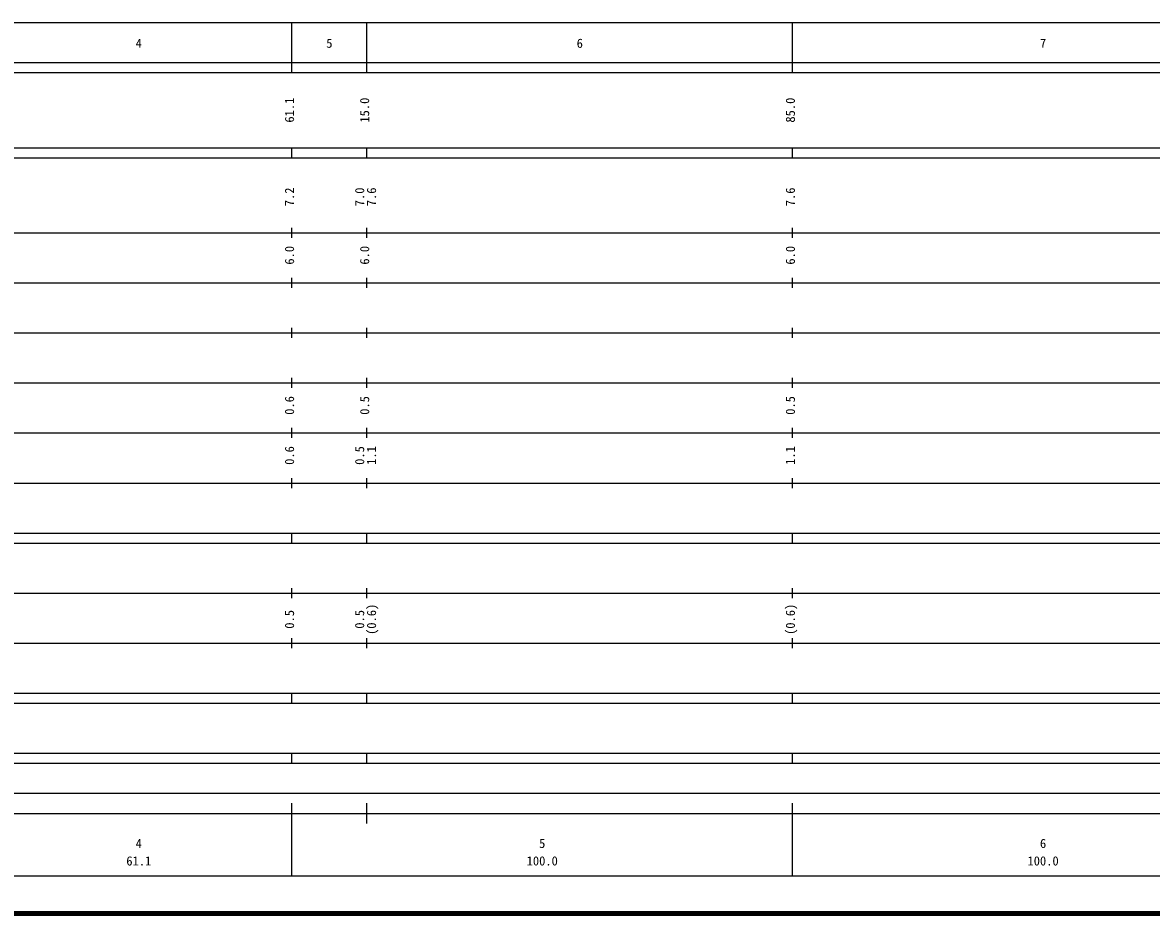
# Model space of a CAD drawing. Units: millimetres on the paper, enlarged 1000 times. Extents: x 40000 to 680000, y 20000 to 380000.
# Drawn here: x 214244 to 439631, y 20000 to 198000 of the extents above; entities that cross this region are included whole.
import ezdxf
from ezdxf.enums import TextEntityAlignment as Align

# ---------------------------------------------------------------- set-up
doc = ezdxf.new("R2010")
doc.units = ezdxf.units.MM
doc.header["$LTSCALE"] = 1000
doc.layers.add('M-TTL', color=2, linetype='Continuous', lineweight=140)
doc.layers.add('M-TTL-BAND', color=7, linetype='Continuous', lineweight=25)
doc.styles.add('ＭＳ ゴシック', font='')
doc.styles.get('ＭＳ ゴシック').set_extended_font_data('MS Gothic')

msp = doc.modelspace()

# ---------------------------------------------------------------- linework, layer by layer
at = {"layer": 'M-TTL'}
msp.add_line((40000, 20000), (680000, 20000), dxfattribs=at)
at = {"layer": 'M-TTL-BAND'}
for p, q in [((68000, 198000), (579000, 198000)), ((268000, 188000), (268000, 198000)), ((283000, 188000), (283000, 198000)), ((368000, 188000), (368000, 198000)), ((40000, 190000), (579000, 190000)), ((40000, 188000), (579000, 188000)), ((40000, 173000), (579000, 173000)), ((268000, 171000), (268000, 173000)), ((283000, 171000), (283000, 173000)), ((368000, 171000), (368000, 173000)), ((40000, 171000), (579000, 171000)), ((40000, 156000), (579000, 156000)), ((268000, 155000), (268000, 157000)), ((283000, 155000), (283000, 157000)), ((368000, 155000), (368000, 157000)), ((268000, 145000), (268000, 147000)), ((283000, 145000), (283000, 147000)), ((368000, 145000), (368000, 147000)), ((46000, 146000), (579000, 146000)), ((52000, 136000), (579000, 136000)), ((268000, 135000), (268000, 137000)), ((283000, 135000), (283000, 137000)), ((368000, 135000), (368000, 137000)), ((268000, 125000), (268000, 127000)), ((283000, 125000), (283000, 127000)), ((368000, 125000), (368000, 127000)), ((46000, 126000), (579000, 126000)), ((52000, 116000), (579000, 116000)), ((268000, 115000), (268000, 117000)), ((283000, 115000), (283000, 117000)), ((368000, 115000), (368000, 117000)), ((56750, 106000), (579000, 106000)), ((268000, 105000), (268000, 107000)), ((283000, 105000), (283000, 107000)), ((368000, 105000), (368000, 107000)), ((56750, 96000), (579000, 96000)), ((268000, 94000), (268000, 96000)), ((283000, 94000), (283000, 96000)), ((368000, 94000), (368000, 96000)), ((40000, 94000), (579000, 94000)), ((49000, 84000), (579000, 84000)), ((268000, 83000), (268000, 85000)), ((283000, 83000), (283000, 85000)), ((368000, 83000), (368000, 85000)), ((268000, 73000), (268000, 75000)), ((283000, 73000), (283000, 75000)), ((368000, 73000), (368000, 75000)), ((40000, 74000), (579000, 74000)), ((40000, 64000), (579000, 64000)), ((268000, 62000), (268000, 64000)), ((283000, 62000), (283000, 64000)), ((368000, 62000), (368000, 64000)), ((55250, 62000), (579000, 62000)), ((55250, 52000), (579000, 52000)), ((268000, 50000), (268000, 52000)), ((283000, 50000), (283000, 52000)), ((368000, 50000), (368000, 52000)), ((40000, 50000), (579000, 50000)), ((71000, 44000), (565000, 44000)), ((268000, 27500), (268000, 42000)), ((283000, 38000), (283000, 42000)), ((368000, 27500), (368000, 42000)), ((40000, 40000), (579000, 40000)), ((68000, 27500), (579000, 27500))]:
    msp.add_line(p, q, dxfattribs=at)

# ---------------------------------------------------------------- texts
at = {"layer": 'M-TTL-BAND', "style": 'ＭＳ ゴシック'}
for s, p in [('4', (237450, 192405)), ('5', (275500, 192405)), ('6', (325500, 192405)), ('7', (418000, 192405)), ('4', (237450, 32523)), ('5', (318000, 32523)), ('6', (418000, 32523)), ('61.1', (237450, 29033)), ('100.0', (318000, 29033)), ('100.0', (418000, 29033))]:
    msp.add_text(s, height=1833, dxfattribs=at).set_placement(p, align=Align.BOTTOM_CENTER)
for s, p in [('61.1', (269000, 180500)), ('15.0', (284000, 180500)), ('85.0', (369000, 180500)), ('7.2', (269000, 163174)), ('7.0', (283000, 163174)), ('7.6', (285370, 163174)), ('7.6', (369000, 163174)), ('6.0', (269000, 151500)), ('6.0', (284000, 151500)), ('6.0', (369000, 151500)), ('0.6', (269000, 121500)), ('0.5', (284000, 121500)), ('0.5', (369000, 121500)), ('0.6', (269000, 111500)), ('0.5', (283000, 111500)), ('1.1', (285370, 111500)), ('1.1', (369000, 111500)), ('(0.6)', (285370, 78764)), ('(0.6)', (369000, 78764)), ('0.5', (269000, 78764)), ('0.5', (283000, 78764))]:
    msp.add_text(s, height=1833, rotation=90, dxfattribs=at).set_placement(p, align=Align.BOTTOM_CENTER)

doc.saveas('drawing.dxf')
